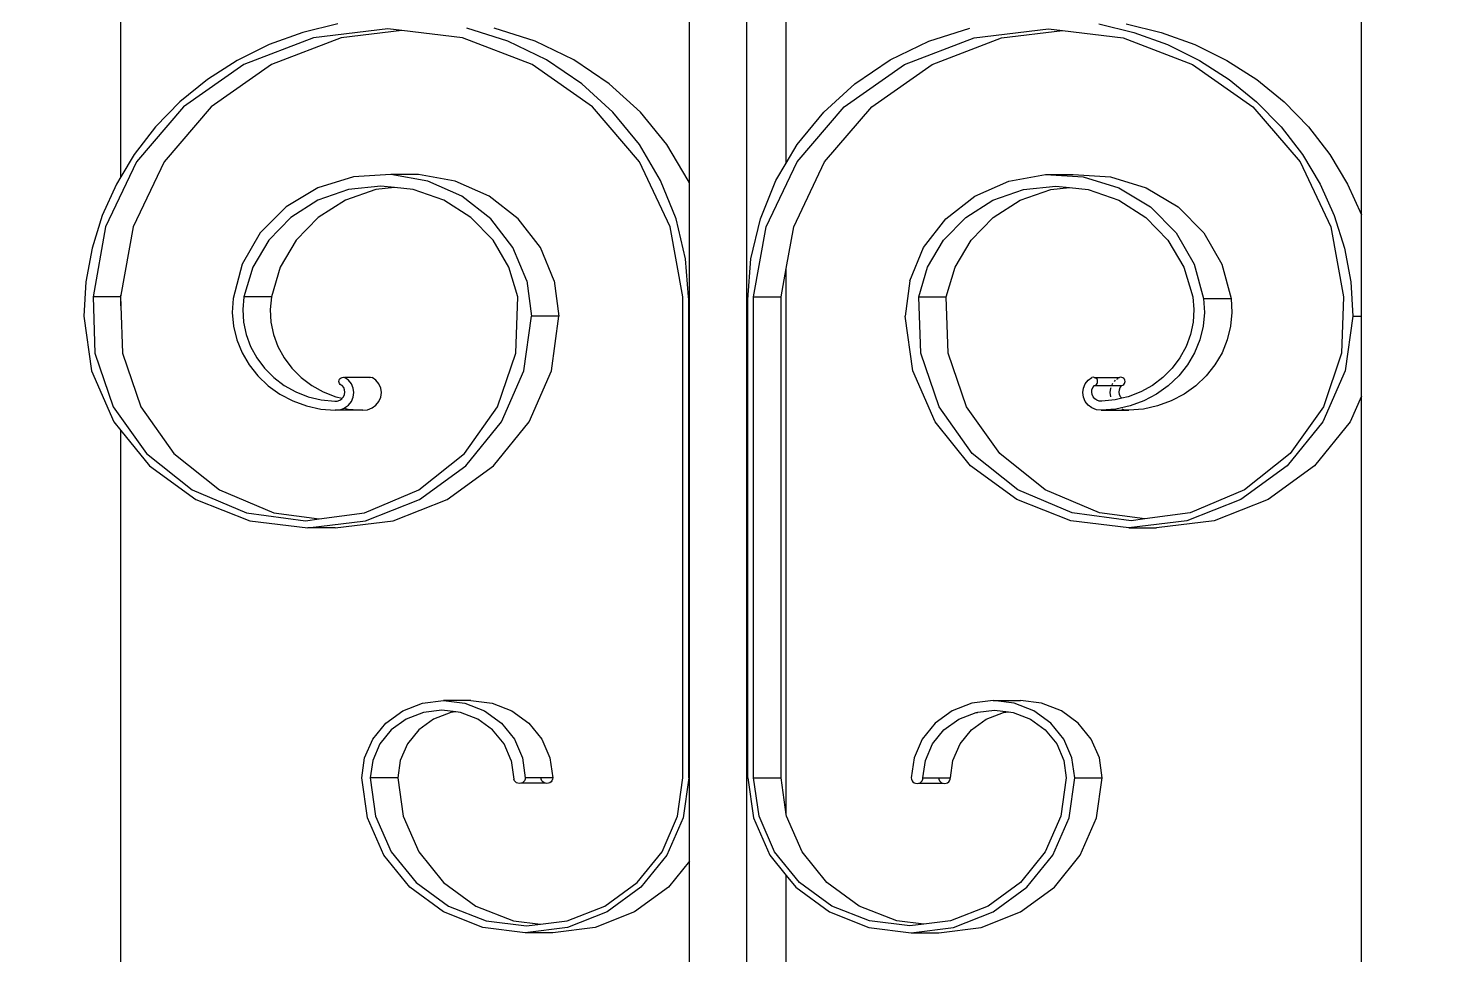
# Model space of a CAD drawing. Header units: millimetres. Extents: x 173236 to 801264, y -94969 to 615039.
# Drawn here: x 549455.5 to 549722.2, y -2551.3 to -2377.7 of the extents above; entities that cross this region are included whole.
import ezdxf

# ---------------------------------------------------------------- set-up
doc = ezdxf.new("R2010")
doc.units = ezdxf.units.MM
doc.header["$MEASUREMENT"] = 0
doc.header["$PDMODE"] = 2
for name, color, linetype in [('VOX-A-ANNO-DIMS', 160, 'Continuous'), ('VOX-A-STAIRS-STEPS', 140, 'Continuous'), ('VOX-A-WALL-PATT', 233, 'Continuous')]:
    doc.layers.add(name, color=color, linetype=linetype)
doc.styles.add('1.5 mm Rotis Annotative', font='', dxfattribs={"height": 1.5})
doc.styles.get('1.5 mm Rotis Annotative').set_extended_font_data('Rotis Sans Serif')
doc.dimstyles.new('1.5 mm Rotis Annotative', dxfattribs={"dimtxt": 1.5, "dimasz": 1, "dimexe": 1.5, "dimexo": 0, "dimgap": 1, "dimtad": 1, "dimdec": 0, "dimrnd": 5, "dimzin": 0, "dimdsep": 46, "dimtxsty": '1.5 mm Rotis Annotative', "dimblk": 'ARCHTICK', "dimcen": 0.09, "dimdle": 1, "dimadec": 0, "dimazin": 0, "dimtfac": 1, "dimtdec": 0, "dimtofl": 0, "dimtmove": 1, "dimatfit": 3, "dimfxl": 2, "dimfxlon": 1, "dimtolj": 1, "dimtzin": 0, "dimarcsym": 0})

# ---------------------------------------------------------------- blocks, each defined once
blk = doc.blocks.new('SS')
at = {"layer": 'VOX-A-WALL-PATT'}
for p, q in [((292884.96, -1604.9), (292884.96, -726.23)), ((292772.59, -1193.62), (292772.59, -1123.82)), ((292895.48, -1187.91), (292895.48, -1129.52)), ((292999.47, -1186.66), (292999.47, -1130.78)), ((292877.78, -1184.14), (292877.78, -1133.29)), ((292815.61, -1158.72), (292809.22, -1160.27)), ((292820.63, -1158.72), (292814.24, -1160.27)), ((292959.78, -1158.72), (292966.17, -1160.27)), ((292809.22, -1160.27), (292803.06, -1162.5)), ((292816.19, -1161.28), (292803.46, -1166.12)), ((292814.24, -1160.27), (292808.08, -1162.5)), ((292827.29, -1159.93), (292816.19, -1161.28)), ((292829.8, -1159.63), (292827.29, -1159.93)), ((292838.39, -1161.28), (292827.29, -1159.93)), ((292843.41, -1161.28), (292829.8, -1159.63)), ((292851.12, -1166.12), (292838.39, -1161.28)), ((292856.14, -1166.12), (292843.41, -1161.28)), ((292851.72, -1161.88), (292844.21, -1159.48)), ((292923.67, -1161.88), (292931.18, -1159.48)), ((292924.27, -1166.12), (292937, -1161.28)), ((292928.69, -1161.88), (292936.2, -1159.48)), ((292937, -1161.28), (292948.1, -1159.93)), ((292948.1, -1159.93), (292950.61, -1159.63)), ((292948.1, -1159.93), (292959.2, -1161.28)), ((292950.61, -1159.63), (292964.22, -1161.28)), ((292959.2, -1161.28), (292971.93, -1166.12)), ((292964.22, -1161.28), (292976.95, -1166.12)), ((292966.17, -1160.27), (292972.33, -1162.5)), ((292803.06, -1162.5), (292797.21, -1165.38)), ((292808.08, -1162.5), (292802.23, -1165.38)), ((292858.77, -1165.3), (292851.72, -1161.88)), ((292916.62, -1165.3), (292923.67, -1161.88)), ((292921.64, -1165.3), (292928.69, -1161.88)), ((292972.33, -1162.5), (292978.18, -1165.38)), ((292797.21, -1165.38), (292791.75, -1168.88)), ((292803.46, -1166.12), (292792.43, -1173.85)), ((292802.23, -1165.38), (292796.77, -1168.88)), ((292862.15, -1173.85), (292851.12, -1166.12)), ((292867.17, -1173.85), (292856.14, -1166.12)), ((292865.22, -1169.65), (292858.77, -1165.3)), ((292910.17, -1169.65), (292916.62, -1165.3)), ((292913.24, -1173.85), (292924.27, -1166.12)), ((292915.19, -1169.65), (292921.64, -1165.3)), ((292971.93, -1166.12), (292982.96, -1173.85)), ((292976.95, -1166.12), (292987.98, -1173.85)), ((292978.18, -1165.38), (292983.64, -1168.88)), ((292791.75, -1168.88), (292786.75, -1172.95)), ((292796.77, -1168.88), (292791.77, -1172.95)), ((292983.64, -1168.88), (292988.65, -1172.95)), ((292870.93, -1174.84), (292865.22, -1169.65)), ((292904.46, -1174.84), (292910.17, -1169.65)), ((292909.48, -1174.84), (292915.19, -1169.65)), ((292786.75, -1172.95), (292782.27, -1177.53)), ((292792.43, -1173.85), (292783.82, -1183.95)), ((292791.77, -1172.95), (292787.29, -1177.53)), ((292870.76, -1183.95), (292862.15, -1173.85)), ((292875.79, -1183.95), (292867.17, -1173.85)), ((292904.63, -1183.95), (292913.24, -1173.85)), ((292982.96, -1173.85), (292991.57, -1183.95)), ((292987.98, -1173.85), (292996.59, -1183.95)), ((292988.65, -1172.95), (292993.12, -1177.53)), ((292875.78, -1180.77), (292870.93, -1174.84)), ((292899.61, -1180.77), (292904.46, -1174.84)), ((292904.63, -1180.77), (292909.48, -1174.84)), ((292782.27, -1177.53), (292778.38, -1182.57)), ((292787.29, -1177.53), (292783.4, -1182.57)), ((292993.12, -1177.53), (292997.02, -1182.57)), ((292877.78, -1184.14), (292875.78, -1180.77)), ((292895.73, -1187.31), (292899.61, -1180.77)), ((292900.75, -1187.31), (292904.63, -1180.77)), ((292778.38, -1182.57), (292775.12, -1187.99)), ((292783.82, -1183.95), (292778.17, -1195.78)), ((292783.4, -1182.57), (292780.14, -1187.99)), ((292876.41, -1195.78), (292870.76, -1183.95)), ((292881.43, -1195.78), (292875.79, -1183.95)), ((292879.67, -1187.31), (292877.78, -1184.14)), ((292898.98, -1195.78), (292904.63, -1183.95)), ((292991.57, -1183.95), (292997.22, -1195.78)), ((292996.59, -1183.95), (293002.24, -1195.78)), ((292997.02, -1182.57), (292999.47, -1186.66)), ((292818.46, -1186.64), (292811.93, -1188.66)), ((292823.48, -1186.64), (292816.95, -1188.66)), ((292825.32, -1186.23), (292818.46, -1186.64)), ((292830.34, -1186.23), (292823.48, -1186.64)), ((292830.34, -1186.23), (292825.32, -1186.23)), ((292837.09, -1187.44), (292830.34, -1186.23)), ((292843.32, -1190.2), (292837.09, -1187.44)), ((292882.5, -1194.31), (292879.67, -1187.31)), ((292895.48, -1187.91), (292895.73, -1187.31)), ((292897.91, -1194.31), (292900.75, -1187.31)), ((292932.08, -1190.2), (292938.3, -1187.44)), ((292937.1, -1190.2), (292943.32, -1187.44)), ((292938.3, -1187.44), (292945.05, -1186.23)), ((292943.32, -1187.44), (292950.07, -1186.23)), ((292945.05, -1186.23), (292950.07, -1186.23)), ((292950.07, -1186.23), (292956.93, -1186.64)), ((292956.93, -1186.64), (292963.47, -1188.66)), ((292999.47, -1186.66), (293000.27, -1187.99)), ((292775.12, -1187.99), (292772.59, -1193.62)), ((292780.14, -1187.99), (292777.56, -1193.74)), ((292811.93, -1188.66), (292806.13, -1192.16)), ((292816.95, -1188.66), (292811.15, -1192.16)), ((292822.57, -1189), (292816.98, -1190.95)), ((292825.98, -1188.62), (292822.57, -1189)), ((292828.49, -1188.34), (292825.98, -1188.62)), ((292829.39, -1189), (292825.98, -1188.62)), ((292834.41, -1189), (292828.49, -1188.34)), ((292834.99, -1190.95), (292829.39, -1189)), ((292840.01, -1190.95), (292834.41, -1189)), ((292895.48, -1208.58), (292895.48, -1187.91)), ((292940.41, -1190.95), (292946, -1189)), ((292946, -1189), (292949.41, -1188.62)), ((292949.41, -1188.62), (292951.92, -1188.34)), ((292949.41, -1188.62), (292952.82, -1189)), ((292951.92, -1188.34), (292957.84, -1189)), ((292952.82, -1189), (292958.41, -1190.95)), ((292957.84, -1189), (292963.43, -1190.95)), ((292963.47, -1188.66), (292969.26, -1192.16)), ((293000.27, -1187.99), (293002.85, -1193.74)), ((292806.13, -1192.16), (292801.43, -1196.91)), ((292811.15, -1192.16), (292806.46, -1196.91)), ((292816.98, -1190.95), (292812.03, -1194.09)), ((292839.94, -1194.09), (292834.99, -1190.95)), ((292844.96, -1194.09), (292840.01, -1190.95)), ((292848.62, -1194.34), (292843.32, -1190.2)), ((292926.78, -1194.34), (292932.08, -1190.2)), ((292931.8, -1194.34), (292937.1, -1190.2)), ((292935.45, -1194.09), (292940.41, -1190.95)), ((292958.41, -1190.95), (292963.37, -1194.09)), ((292963.43, -1190.95), (292968.39, -1194.09)), ((292969.26, -1192.16), (292973.96, -1196.91)), ((292772.59, -1212.1), (292772.59, -1193.62)), ((292777.56, -1193.74), (292775.69, -1199.72)), ((292812.03, -1194.09), (292807.98, -1198.23)), ((292843.99, -1198.23), (292839.94, -1194.09)), ((292849.01, -1198.23), (292844.96, -1194.09)), ((292852.66, -1199.6), (292848.62, -1194.34)), ((292884.23, -1201.62), (292882.5, -1194.31)), ((292896.19, -1201.62), (292897.91, -1194.31)), ((292922.73, -1199.6), (292926.78, -1194.34)), ((292927.75, -1199.6), (292931.8, -1194.34)), ((292931.4, -1198.23), (292935.45, -1194.09)), ((292963.37, -1194.09), (292967.41, -1198.23)), ((292968.39, -1194.09), (292972.43, -1198.23)), ((293002.85, -1193.74), (293004.72, -1199.72)), ((292778.17, -1195.78), (292775.86, -1208.58)), ((292801.43, -1196.91), (292798.14, -1202.61)), ((292806.46, -1196.91), (292803.16, -1202.61)), ((292877.78, -1203.4), (292876.41, -1195.78)), ((292883.74, -1208.58), (292881.43, -1195.78)), ((292896.67, -1208.58), (292898.98, -1195.78)), ((292973.96, -1196.91), (292977.26, -1202.61)), ((292997.22, -1195.78), (292999.47, -1208.27)), ((293002.24, -1195.78), (293004.55, -1208.58)), ((292775.69, -1199.72), (292774.56, -1205.87)), ((292807.98, -1198.23), (292805.07, -1203.15)), ((292846.9, -1203.15), (292843.99, -1198.23)), ((292851.92, -1203.15), (292849.01, -1198.23)), ((292855.19, -1205.65), (292852.66, -1199.6)), ((292920.2, -1205.65), (292922.73, -1199.6)), ((292925.22, -1205.65), (292927.75, -1199.6)), ((292928.49, -1203.15), (292931.4, -1198.23)), ((292967.41, -1198.23), (292970.32, -1203.15)), ((292972.43, -1198.23), (292975.34, -1203.15)), ((293004.72, -1199.72), (293005.85, -1205.87)), ((292798.14, -1202.61), (292796.44, -1208.92)), ((292803.16, -1202.61), (292801.46, -1208.92)), ((292884.8, -1209.1), (292884.23, -1201.62)), ((292895.65, -1208.58), (292896.19, -1201.62)), ((292977.26, -1202.61), (292978.95, -1208.92)), ((292805.07, -1203.15), (292803.45, -1208.58)), ((292848.52, -1208.58), (292846.9, -1203.15)), ((292853.54, -1208.58), (292851.92, -1203.15)), ((292855.19, -1205.65), (292856.05, -1212.1)), ((292877.78, -1303.24), (292877.78, -1203.4)), ((292878.72, -1208.58), (292877.78, -1203.4)), ((292920.2, -1205.65), (292919.34, -1212.1)), ((292925.22, -1205.65), (292924.36, -1212.1)), ((292926.88, -1208.58), (292928.49, -1203.15)), ((292970.32, -1203.15), (292971.94, -1208.58)), ((292975.34, -1203.15), (292976.96, -1208.58)), ((292774.56, -1205.87), (292774.19, -1212.1)), ((292999.47, -1210.23), (292999.47, -1208.27)), ((292999.47, -1208.27), (292999.53, -1208.58)), ((293005.85, -1205.87), (293006.23, -1212.1)), ((292775.86, -1208.58), (292776.22, -1218.88)), ((292796.44, -1208.92), (292796.3, -1211.45)), ((292801.46, -1208.92), (292796.44, -1208.92)), ((292801.46, -1208.92), (292801.32, -1211.45)), ((292803.45, -1208.58), (292803.24, -1210.9)), ((292803.24, -1210.9), (292803.37, -1213.22)), ((292848.17, -1218.88), (292848.52, -1208.58)), ((292853.54, -1208.58), (292848.52, -1208.58)), ((292853.19, -1218.88), (292853.54, -1208.58)), ((292883.74, -1208.58), (292878.72, -1208.58)), ((292878.72, -1296.52), (292878.72, -1208.58)), ((292883.74, -1296.52), (292883.74, -1208.58)), ((292884.8, -1296.52), (292884.8, -1209.1)), ((292895.48, -1208.58), (292895.65, -1208.58)), ((292895.48, -1209.1), (292895.48, -1208.58)), ((292895.48, -1209.1), (292895.61, -1209.1)), ((292895.48, -1296.52), (292895.48, -1209.1)), ((292895.61, -1209.1), (292895.65, -1208.58)), ((292895.61, -1296.52), (292895.61, -1209.1)), ((292896.67, -1296.52), (292896.67, -1208.58)), ((292927.23, -1218.88), (292926.88, -1208.58)), ((292971.94, -1208.58), (292976.96, -1208.58)), ((292971.94, -1208.58), (292972.15, -1210.9)), ((292972.15, -1210.9), (292972.02, -1213.22)), ((292976.96, -1208.58), (292977.17, -1210.9)), ((292977.17, -1210.9), (292977.04, -1213.22)), ((292978.95, -1208.92), (292979.09, -1211.45)), ((292999.47, -1210.23), (292999.18, -1218.88)), ((292999.53, -1208.58), (292999.47, -1210.23)), ((292999.53, -1208.58), (293004.55, -1208.58)), ((293004.55, -1208.58), (293004.2, -1218.88)), ((292774.19, -1212.1), (292772.59, -1212.1)), ((292772.59, -1226.77), (292772.59, -1212.1)), ((292774.19, -1212.1), (292775.58, -1222.13)), ((292796.3, -1211.45), (292796.53, -1213.98)), ((292801.32, -1211.45), (292801.55, -1213.98)), ((292803.37, -1213.22), (292803.85, -1215.5)), ((292854.66, -1222.13), (292856.05, -1212.1)), ((292920.73, -1222.13), (292919.34, -1212.1)), ((292919.34, -1212.1), (292924.36, -1212.1)), ((292925.75, -1222.13), (292924.36, -1212.1)), ((292972.02, -1213.22), (292971.54, -1215.5)), ((292977.04, -1213.22), (292976.56, -1215.5)), ((292979.09, -1211.45), (292978.86, -1213.98)), ((293006.23, -1212.1), (293004.83, -1222.13)), ((292796.53, -1213.98), (292797.13, -1216.45)), ((292801.55, -1213.98), (292802.15, -1216.45)), ((292803.85, -1215.5), (292804.66, -1217.7)), ((292971.54, -1215.5), (292970.73, -1217.7)), ((292976.56, -1215.5), (292975.75, -1217.7)), ((292978.86, -1213.98), (292978.26, -1216.45)), ((292797.13, -1216.45), (292798.09, -1218.81)), ((292802.15, -1216.45), (292803.11, -1218.81)), ((292804.66, -1217.7), (292805.79, -1219.77)), ((292970.73, -1217.7), (292969.6, -1219.77)), ((292975.75, -1217.7), (292974.62, -1219.77)), ((292978.26, -1216.45), (292977.3, -1218.81)), ((292776.22, -1218.88), (292779.56, -1228.69)), ((292798.09, -1218.81), (292799.38, -1221.03)), ((292799.38, -1221.03), (292800.99, -1223.06)), ((292803.11, -1218.81), (292804.4, -1221.03)), ((292804.4, -1221.03), (292806.01, -1223.06)), ((292805.79, -1219.77), (292807.21, -1221.66)), ((292844.82, -1228.69), (292848.17, -1218.88)), ((292849.84, -1228.69), (292853.19, -1218.88)), ((292930.57, -1228.69), (292927.23, -1218.88)), ((292969.6, -1219.77), (292968.18, -1221.66)), ((292974.62, -1219.77), (292973.2, -1221.66)), ((292976.01, -1221.03), (292974.4, -1223.06)), ((292977.3, -1218.81), (292976.01, -1221.03)), ((292999.18, -1218.88), (292995.83, -1228.69)), ((293004.2, -1218.88), (293000.85, -1228.69)), ((292775.58, -1222.13), (292779.67, -1231.47)), ((292800.99, -1223.06), (292802.89, -1224.86)), ((292806.01, -1223.06), (292807.91, -1224.86)), ((292807.21, -1221.66), (292808.91, -1223.35)), ((292808.91, -1223.35), (292810.83, -1224.8)), ((292815.82, -1224.05), (292815.85, -1223.85)), ((292815.85, -1223.85), (292815.93, -1223.67)), ((292815.93, -1223.67), (292816.06, -1223.51)), ((292816.06, -1223.51), (292816.23, -1223.39)), ((292816.23, -1223.39), (292816.43, -1223.31)), ((292816.43, -1223.31), (292816.64, -1223.29)), ((292816.64, -1223.29), (292816.85, -1223.32)), ((292821.44, -1223.32), (292816.85, -1223.32)), ((292816.94, -1223.39), (292816.85, -1223.32)), ((292817.32, -1223.67), (292817.11, -1223.51)), ((292817.73, -1224.05), (292817.57, -1223.85)), ((292820.84, -1224.05), (292820.87, -1223.85)), ((292820.87, -1223.85), (292820.95, -1223.67)), ((292820.95, -1223.67), (292821.08, -1223.51)), ((292821.08, -1223.51), (292821.25, -1223.39)), ((292821.25, -1223.39), (292821.44, -1223.32)), ((292821.44, -1223.32), (292821.66, -1223.29)), ((292821.66, -1223.29), (292821.87, -1223.32)), ((292822.57, -1223.83), (292821.87, -1223.32)), ((292823.11, -1224.5), (292822.57, -1223.83)), ((292850.57, -1231.47), (292854.66, -1222.13)), ((292924.82, -1231.47), (292920.73, -1222.13)), ((292929.84, -1231.47), (292925.75, -1222.13)), ((292952.28, -1224.5), (292952.82, -1223.83)), ((292952.82, -1223.83), (292953.53, -1223.32)), ((292953.73, -1223.29), (292953.53, -1223.32)), ((292953.94, -1223.31), (292953.73, -1223.29)), ((292953.94, -1223.31), (292958.55, -1223.32)), ((292957.3, -1224.5), (292957.84, -1223.83)), ((292957.84, -1223.83), (292958.55, -1223.32)), ((292958.75, -1223.29), (292958.55, -1223.32)), ((292958.96, -1223.31), (292958.75, -1223.29)), ((292959.16, -1223.39), (292958.96, -1223.31)), ((292959.33, -1223.51), (292959.16, -1223.39)), ((292959.46, -1223.67), (292959.33, -1223.51)), ((292959.54, -1223.85), (292959.46, -1223.67)), ((292959.57, -1224.05), (292959.54, -1223.85)), ((292966.49, -1223.35), (292964.56, -1224.8)), ((292968.18, -1221.66), (292966.49, -1223.35)), ((292971.51, -1223.35), (292969.58, -1224.8)), ((292973.2, -1221.66), (292971.51, -1223.35)), ((292974.4, -1223.06), (292972.51, -1224.86)), ((293004.83, -1222.13), (293000.74, -1231.47)), ((292802.89, -1224.86), (292805.02, -1226.39)), ((292805.02, -1226.39), (292807.36, -1227.62)), ((292807.91, -1224.86), (292810.04, -1226.39)), ((292810.04, -1226.39), (292812.39, -1227.62)), ((292810.83, -1224.8), (292812.95, -1225.98)), ((292812.95, -1225.98), (292815.23, -1226.86)), ((292815.84, -1224.25), (292815.82, -1224.05)), ((292815.92, -1224.43), (292815.84, -1224.25)), ((292816.05, -1224.59), (292815.92, -1224.43)), ((292816.22, -1224.72), (292816.05, -1224.59)), ((292816.41, -1224.79), (292816.22, -1224.72)), ((292821.43, -1224.79), (292816.41, -1224.79)), ((292816.69, -1225.16), (292816.41, -1224.79)), ((292816.63, -1226.87), (292816.83, -1226.47)), ((292816.86, -1225.58), (292816.69, -1225.16)), ((292816.83, -1226.47), (292816.9, -1226.02)), ((292816.9, -1226.02), (292816.86, -1225.58)), ((292818.09, -1224.5), (292818.04, -1224.43)), ((292818.19, -1224.72), (292818.09, -1224.5)), ((292818.43, -1225.28), (292818.38, -1225.16)), ((292818.55, -1226.11), (292818.43, -1225.28)), ((292818.44, -1226.87), (292818.55, -1226.11)), ((292820.86, -1224.25), (292820.84, -1224.05)), ((292820.94, -1224.43), (292820.86, -1224.25)), ((292821.07, -1224.59), (292820.94, -1224.43)), ((292821.24, -1224.72), (292821.07, -1224.59)), ((292821.43, -1224.79), (292821.24, -1224.72)), ((292821.71, -1225.16), (292821.43, -1224.79)), ((292821.65, -1226.87), (292821.85, -1226.47)), ((292821.88, -1225.58), (292821.71, -1225.16)), ((292821.85, -1226.47), (292821.92, -1226.02)), ((292821.92, -1226.02), (292821.88, -1225.58)), ((292823.45, -1225.28), (292823.11, -1224.5)), ((292823.57, -1226.11), (292823.45, -1225.28)), ((292823.45, -1226.94), (292823.57, -1226.11)), ((292951.82, -1226.11), (292951.94, -1225.28)), ((292951.94, -1226.94), (292951.82, -1226.11)), ((292951.94, -1225.28), (292952.28, -1224.5)), ((292956.84, -1226.11), (292956.96, -1225.28)), ((292956.96, -1226.94), (292956.84, -1226.11)), ((292956.96, -1225.28), (292957.3, -1224.5)), ((292958.49, -1226.02), (292958.54, -1225.58)), ((292958.57, -1226.47), (292958.49, -1226.02)), ((292958.54, -1225.58), (292958.7, -1225.16)), ((292958.76, -1226.87), (292958.57, -1226.47)), ((292958.7, -1225.16), (292958.98, -1224.79)), ((292958.98, -1224.79), (292959.18, -1224.72)), ((292959.18, -1224.72), (292959.34, -1224.59)), ((292959.34, -1224.59), (292959.47, -1224.43)), ((292959.47, -1224.43), (292959.55, -1224.25)), ((292959.55, -1224.25), (292959.57, -1224.05)), ((292962.44, -1225.98), (292960.17, -1226.86)), ((292964.56, -1224.8), (292962.44, -1225.98)), ((292967.46, -1225.98), (292965.19, -1226.86)), ((292969.58, -1224.8), (292967.46, -1225.98)), ((292970.37, -1226.39), (292968.03, -1227.62)), ((292972.51, -1224.86), (292970.37, -1226.39)), ((292772.59, -1226.77), (292774.65, -1231.47)), ((292772.59, -1480.91), (292772.59, -1226.77)), ((292779.56, -1228.69), (292785.63, -1237.24)), ((292807.36, -1227.62), (292809.86, -1228.53)), ((292809.86, -1228.53), (292812.47, -1229.11)), ((292812.39, -1227.62), (292814.89, -1228.53)), ((292812.47, -1229.11), (292815.14, -1229.33)), ((292814.89, -1228.53), (292817.5, -1229.11)), ((292815.23, -1226.86), (292816.4, -1227.14)), ((292816.02, -1229.22), (292816.32, -1229.11)), ((292816.4, -1227.14), (292816.63, -1226.87)), ((292816.4, -1227.14), (292817.61, -1227.44)), ((292817.5, -1229.11), (292820.16, -1229.33)), ((292817.61, -1227.44), (292820.05, -1227.69)), ((292820.05, -1227.69), (292820.53, -1227.64)), ((292820.53, -1227.64), (292820.97, -1227.48)), ((292820.97, -1227.48), (292821.35, -1227.22)), ((292821.05, -1229.22), (292821.87, -1228.9)), ((292821.35, -1227.22), (292821.65, -1226.87)), ((292821.87, -1228.9), (292822.57, -1228.39)), ((292822.57, -1228.39), (292823.11, -1227.72)), ((292823.11, -1227.72), (292823.45, -1226.94)), ((292838.75, -1237.24), (292844.82, -1228.69)), ((292843.77, -1237.24), (292849.84, -1228.69)), ((292936.64, -1237.24), (292930.57, -1228.69)), ((292952.28, -1227.72), (292951.94, -1226.94)), ((292952.82, -1228.39), (292952.28, -1227.72)), ((292953.53, -1228.9), (292952.82, -1228.39)), ((292954.35, -1229.22), (292953.53, -1228.9)), ((292957.9, -1229.11), (292955.23, -1229.33)), ((292957.3, -1227.72), (292956.96, -1226.94)), ((292957.84, -1228.39), (292957.3, -1227.72)), ((292958.55, -1228.9), (292957.84, -1228.39)), ((292958.65, -1228.94), (292957.9, -1229.11)), ((292958.65, -1228.94), (292958.55, -1228.9)), ((292959.37, -1229.22), (292958.65, -1228.94)), ((292958.99, -1227.14), (292958.76, -1226.87)), ((292960.17, -1226.86), (292958.99, -1227.14)), ((292959.06, -1227.22), (292958.99, -1227.14)), ((292959.44, -1227.48), (292959.06, -1227.22)), ((292959.89, -1227.64), (292959.44, -1227.48)), ((292960.36, -1227.69), (292959.89, -1227.64)), ((292962.92, -1229.11), (292960.25, -1229.33)), ((292962.8, -1227.44), (292960.36, -1227.69)), ((292965.19, -1226.86), (292962.8, -1227.44)), ((292965.53, -1228.53), (292962.92, -1229.11)), ((292968.03, -1227.62), (292965.53, -1228.53)), ((292995.83, -1228.69), (292989.76, -1237.24)), ((293000.85, -1228.69), (292994.78, -1237.24)), ((292774.65, -1231.47), (292781.15, -1239.49)), ((292779.67, -1231.47), (292786.18, -1239.49)), ((292815.14, -1229.33), (292816.02, -1229.22)), ((292820.16, -1229.33), (292815.14, -1229.33)), ((292820.16, -1229.33), (292821.05, -1229.22)), ((292844.06, -1239.49), (292850.57, -1231.47)), ((292931.33, -1239.49), (292924.82, -1231.47)), ((292936.35, -1239.49), (292929.84, -1231.47)), ((292955.23, -1229.33), (292954.35, -1229.22)), ((292955.23, -1229.33), (292960.25, -1229.33)), ((292960.25, -1229.33), (292959.37, -1229.22)), ((293000.74, -1231.47), (292999.47, -1233.03)), ((292999.47, -1233.03), (292994.24, -1239.49)), ((292999.47, -1480.97), (292999.47, -1233.03)), ((292781.15, -1239.49), (292789.63, -1245.64)), ((292785.63, -1237.24), (292793.97, -1243.88)), ((292786.18, -1239.49), (292794.65, -1245.64)), ((292830.41, -1243.88), (292838.75, -1237.24)), ((292835.43, -1243.88), (292843.77, -1237.24)), ((292835.59, -1245.64), (292844.06, -1239.49)), ((292939.8, -1245.64), (292931.33, -1239.49)), ((292944.83, -1245.64), (292936.35, -1239.49)), ((292944.98, -1243.88), (292936.64, -1237.24)), ((292989.76, -1237.24), (292981.42, -1243.88)), ((292994.24, -1239.49), (292985.76, -1245.64)), ((292994.78, -1237.24), (292986.44, -1243.88)), ((292793.97, -1243.88), (292803.92, -1248.08)), ((292820.47, -1248.08), (292830.41, -1243.88)), ((292825.49, -1248.08), (292835.43, -1243.88)), ((292954.93, -1248.08), (292944.98, -1243.88)), ((292981.42, -1243.88), (292971.48, -1248.08)), ((292986.44, -1243.88), (292976.5, -1248.08)), ((292789.63, -1245.64), (292799.5, -1249.51)), ((292794.65, -1245.64), (292804.53, -1249.51)), ((292825.71, -1249.51), (292835.59, -1245.64)), ((292949.68, -1249.51), (292939.8, -1245.64)), ((292954.7, -1249.51), (292944.83, -1245.64)), ((292985.76, -1245.64), (292975.89, -1249.51)), ((292799.5, -1249.51), (292810.1, -1250.83)), ((292803.92, -1248.08), (292812.19, -1249.18)), ((292804.53, -1249.51), (292815.12, -1250.83)), ((292812.19, -1249.18), (292820.47, -1248.08)), ((292812.19, -1249.18), (292814.7, -1249.51)), ((292814.7, -1249.51), (292825.49, -1248.08)), ((292815.12, -1250.83), (292825.71, -1249.51)), ((292960.27, -1250.83), (292949.68, -1249.51)), ((292965.29, -1250.83), (292954.7, -1249.51)), ((292963.2, -1249.18), (292954.93, -1248.08)), ((292971.48, -1248.08), (292963.2, -1249.18)), ((292965.71, -1249.51), (292963.2, -1249.18)), ((292975.89, -1249.51), (292965.29, -1250.83)), ((292976.5, -1248.08), (292965.71, -1249.51)), ((292815.12, -1250.83), (292810.1, -1250.83)), ((292960.27, -1250.83), (292965.29, -1250.83)), ((292827.47, -1284.27), (292831.08, -1282.86)), ((292831.08, -1282.86), (292834.95, -1282.38)), ((292832.49, -1284.27), (292836.1, -1282.86)), ((292839.97, -1282.38), (292834.95, -1282.38)), ((292836.1, -1282.86), (292839.97, -1282.38)), ((292839.97, -1282.38), (292843.83, -1282.86)), ((292843.83, -1282.86), (292847.44, -1284.27)), ((292931.56, -1282.86), (292927.95, -1284.27)), ((292935.43, -1282.38), (292931.56, -1282.86)), ((292936.58, -1282.86), (292932.97, -1284.27)), ((292935.43, -1282.38), (292940.45, -1282.38)), ((292940.45, -1282.38), (292936.58, -1282.86)), ((292944.31, -1282.86), (292940.45, -1282.38)), ((292947.92, -1284.27), (292944.31, -1282.86)), ((292824.38, -1286.52), (292827.47, -1284.27)), ((292829.4, -1286.52), (292832.49, -1284.27)), ((292833.12, -1285.78), (292830.41, -1287.75)), ((292836.28, -1284.54), (292833.12, -1285.78)), ((292837.16, -1284.43), (292836.28, -1284.54)), ((292839.67, -1284.12), (292837.16, -1284.43)), ((292838.05, -1284.54), (292837.16, -1284.43)), ((292841.21, -1285.78), (292838.05, -1284.54)), ((292842.73, -1284.5), (292839.67, -1284.12)), ((292843.92, -1287.75), (292841.21, -1285.78)), ((292842.73, -1284.5), (292842.79, -1284.54)), ((292843.07, -1284.54), (292842.79, -1284.54)), ((292846.23, -1285.78), (292843.07, -1284.54)), ((292848.94, -1287.75), (292846.23, -1285.78)), ((292847.44, -1284.27), (292850.53, -1286.52)), ((292927.95, -1284.27), (292924.86, -1286.52)), ((292932.97, -1284.27), (292929.88, -1286.52)), ((292931.47, -1287.75), (292934.19, -1285.78)), ((292934.19, -1285.78), (292937.35, -1284.54)), ((292937.35, -1284.54), (292938.23, -1284.43)), ((292938.23, -1284.43), (292940.74, -1284.12)), ((292938.23, -1284.43), (292939.11, -1284.54)), ((292939.11, -1284.54), (292942.27, -1285.78)), ((292940.74, -1284.12), (292944.13, -1284.54)), ((292942.27, -1285.78), (292944.98, -1287.75)), ((292944.13, -1284.54), (292947.29, -1285.78)), ((292947.29, -1285.78), (292950.01, -1287.75)), ((292951.01, -1286.52), (292947.92, -1284.27)), ((292822, -1289.45), (292824.38, -1286.52)), ((292827.02, -1289.45), (292829.4, -1286.52)), ((292830.41, -1287.75), (292828.32, -1290.32)), ((292846, -1290.32), (292843.92, -1287.75)), ((292851.02, -1290.32), (292848.94, -1287.75)), ((292850.53, -1286.52), (292852.91, -1289.45)), ((292924.86, -1286.52), (292922.48, -1289.45)), ((292929.88, -1286.52), (292927.5, -1289.45)), ((292929.39, -1290.32), (292931.47, -1287.75)), ((292944.98, -1287.75), (292947.07, -1290.32)), ((292950.01, -1287.75), (292952.09, -1290.32)), ((292953.39, -1289.45), (292951.01, -1286.52)), ((292820.51, -1292.86), (292822, -1289.45)), ((292825.53, -1292.86), (292827.02, -1289.45)), ((292828.32, -1290.32), (292827.01, -1293.31)), ((292847.31, -1293.31), (292846, -1290.32)), ((292852.33, -1293.31), (292851.02, -1290.32)), ((292852.91, -1289.45), (292854.4, -1292.86)), ((292922.48, -1289.45), (292920.99, -1292.86)), ((292927.5, -1289.45), (292926.01, -1292.86)), ((292928.08, -1293.31), (292929.39, -1290.32)), ((292947.07, -1290.32), (292948.38, -1293.31)), ((292952.09, -1290.32), (292953.4, -1293.31)), ((292954.88, -1292.86), (292953.39, -1289.45)), ((292820, -1296.52), (292820.51, -1292.86)), ((292825.02, -1296.52), (292825.53, -1292.86)), ((292827.01, -1293.31), (292826.57, -1296.52)), ((292847.76, -1296.52), (292847.31, -1293.31)), ((292852.78, -1296.52), (292852.33, -1293.31)), ((292854.4, -1292.86), (292854.91, -1296.52)), ((292920.99, -1292.86), (292920.48, -1296.52)), ((292926.01, -1292.86), (292925.5, -1296.52)), ((292928.08, -1293.31), (292927.6, -1296.78)), ((292948.38, -1293.31), (292948.82, -1296.52)), ((292953.4, -1293.31), (292953.84, -1296.52)), ((292955.39, -1296.52), (292954.88, -1292.86)), ((292825.02, -1296.52), (292820, -1296.52)), ((292821.02, -1303.84), (292820, -1296.52)), ((292826.04, -1303.84), (292825.02, -1296.52)), ((292826.57, -1296.52), (292827.54, -1303.52)), ((292847.8, -1296.78), (292847.76, -1296.52)), ((292849.89, -1296.52), (292847.76, -1296.52)), ((292847.9, -1297.03), (292847.8, -1296.78)), ((292849.86, -1296.78), (292849.75, -1297.03)), ((292849.89, -1296.52), (292849.86, -1296.78)), ((292852.78, -1296.52), (292849.89, -1296.52)), ((292852.82, -1296.78), (292852.78, -1296.52)), ((292852.92, -1297.03), (292852.82, -1296.78)), ((292854.88, -1296.78), (292854.77, -1297.03)), ((292854.91, -1296.52), (292854.88, -1296.78)), ((292877.78, -1303.24), (292878.72, -1296.52)), ((292883.74, -1296.52), (292878.72, -1296.52)), ((292882.76, -1303.52), (292883.74, -1296.52)), ((292884.8, -1296.52), (292883.79, -1303.84)), ((292895.48, -1296.52), (292895.61, -1296.52)), ((292895.48, -1311.76), (292895.48, -1296.52)), ((292895.61, -1296.52), (292896.63, -1303.84)), ((292897.65, -1303.52), (292896.67, -1296.52)), ((292920.48, -1296.52), (292920.52, -1296.78)), ((292920.48, -1296.52), (292922.61, -1296.52)), ((292920.52, -1296.78), (292920.62, -1297.03)), ((292922.47, -1297.03), (292922.58, -1296.78)), ((292922.58, -1296.78), (292922.61, -1296.52)), ((292922.61, -1296.52), (292925.5, -1296.52)), ((292925.5, -1296.52), (292925.54, -1296.78)), ((292925.54, -1296.78), (292925.64, -1297.03)), ((292927.49, -1297.03), (292927.6, -1296.78)), ((292948.82, -1296.52), (292947.85, -1303.52)), ((292948.82, -1296.52), (292953.84, -1296.52)), ((292953.84, -1296.52), (292952.87, -1303.52)), ((292954.37, -1303.84), (292955.39, -1296.52)), ((292848.07, -1297.24), (292847.9, -1297.03)), ((292848.29, -1297.4), (292848.07, -1297.24)), ((292848.55, -1297.5), (292848.29, -1297.4)), ((292848.83, -1297.53), (292848.55, -1297.5)), ((292849.1, -1297.5), (292848.83, -1297.53)), ((292853.57, -1297.5), (292849.1, -1297.5)), ((292849.58, -1297.24), (292849.36, -1297.4)), ((292849.75, -1297.03), (292849.58, -1297.24)), ((292853.09, -1297.24), (292852.92, -1297.03)), ((292853.31, -1297.4), (292853.09, -1297.24)), ((292853.57, -1297.5), (292853.31, -1297.4)), ((292853.85, -1297.53), (292853.57, -1297.5)), ((292854.12, -1297.5), (292853.85, -1297.53)), ((292854.38, -1297.4), (292854.12, -1297.5)), ((292854.6, -1297.24), (292854.38, -1297.4)), ((292854.77, -1297.03), (292854.6, -1297.24)), ((292920.62, -1297.03), (292920.79, -1297.24)), ((292920.79, -1297.24), (292921.01, -1297.4)), ((292921.01, -1297.4), (292921.27, -1297.5)), ((292921.27, -1297.5), (292921.55, -1297.53)), ((292921.55, -1297.53), (292921.82, -1297.5)), ((292921.82, -1297.5), (292926.29, -1297.5)), ((292922.08, -1297.4), (292922.3, -1297.24)), ((292922.3, -1297.24), (292922.47, -1297.03)), ((292925.64, -1297.03), (292925.81, -1297.24)), ((292925.81, -1297.24), (292926.03, -1297.4)), ((292926.03, -1297.4), (292926.29, -1297.5)), ((292926.29, -1297.5), (292926.57, -1297.53)), ((292926.57, -1297.53), (292926.84, -1297.5)), ((292926.84, -1297.5), (292927.1, -1297.4)), ((292927.1, -1297.4), (292927.32, -1297.24)), ((292927.32, -1297.24), (292927.49, -1297.03)), ((292824, -1310.66), (292821.02, -1303.84)), ((292829.03, -1310.66), (292826.04, -1303.84)), ((292827.54, -1303.52), (292830.4, -1310.05)), ((292874.89, -1310.05), (292877.74, -1303.52)), ((292877.74, -1303.52), (292877.78, -1303.24)), ((292879.91, -1310.05), (292882.76, -1303.52)), ((292883.79, -1303.84), (292880.8, -1310.66)), ((292896.63, -1303.84), (292899.61, -1310.66)), ((292900.5, -1310.05), (292897.65, -1303.52)), ((292947.85, -1303.52), (292944.99, -1310.05)), ((292952.87, -1303.52), (292950.01, -1310.05)), ((292951.39, -1310.66), (292954.37, -1303.84)), ((292828.75, -1316.52), (292824, -1310.66)), ((292833.78, -1316.52), (292829.03, -1310.66)), ((292830.4, -1310.05), (292834.94, -1315.65)), ((292870.35, -1315.65), (292874.89, -1310.05)), ((292875.37, -1315.65), (292879.91, -1310.05)), ((292880.8, -1310.66), (292877.78, -1314.38)), ((292895.48, -1311.76), (292899.34, -1316.52)), ((292895.48, -1569.04), (292895.48, -1311.76)), ((292899.61, -1310.66), (292904.36, -1316.52)), ((292905.05, -1315.65), (292900.5, -1310.05)), ((292944.99, -1310.05), (292940.45, -1315.65)), ((292950.01, -1310.05), (292945.47, -1315.65)), ((292946.64, -1316.52), (292951.39, -1310.66)), ((292877.78, -1314.38), (292876.05, -1316.52)), ((292877.78, -1570.57), (292877.78, -1314.38)), ((292834.95, -1321.02), (292828.75, -1316.52)), ((292839.97, -1321.02), (292833.78, -1316.52)), ((292834.94, -1315.65), (292840.86, -1319.94)), ((292864.43, -1319.94), (292870.35, -1315.65)), ((292869.45, -1319.94), (292875.37, -1315.65)), ((292876.05, -1316.52), (292869.86, -1321.02)), ((292899.34, -1316.52), (292905.53, -1321.02)), ((292904.36, -1316.52), (292910.55, -1321.02)), ((292910.97, -1319.94), (292905.05, -1315.65)), ((292940.45, -1315.65), (292934.53, -1319.94)), ((292945.47, -1315.65), (292939.55, -1319.94)), ((292940.45, -1321.02), (292946.64, -1316.52)), ((292840.86, -1319.94), (292847.76, -1322.65)), ((292857.53, -1322.65), (292864.43, -1319.94)), ((292862.55, -1322.65), (292869.45, -1319.94)), ((292917.86, -1322.65), (292910.97, -1319.94)), ((292934.53, -1319.94), (292927.64, -1322.65)), ((292939.55, -1319.94), (292932.66, -1322.65)), ((292842.16, -1323.84), (292834.95, -1321.02)), ((292847.18, -1323.84), (292839.97, -1321.02)), ((292847.76, -1322.65), (292852.64, -1323.26)), ((292852.64, -1323.26), (292857.53, -1322.65)), ((292855.15, -1323.57), (292862.55, -1322.65)), ((292869.86, -1321.02), (292862.65, -1323.84)), ((292905.53, -1321.02), (292912.74, -1323.84)), ((292910.55, -1321.02), (292917.76, -1323.84)), ((292922.75, -1323.26), (292917.86, -1322.65)), ((292927.64, -1322.65), (292922.75, -1323.26)), ((292932.66, -1322.65), (292925.26, -1323.57)), ((292933.24, -1323.84), (292940.45, -1321.02)), ((292849.89, -1324.81), (292842.16, -1323.84)), ((292854.91, -1324.81), (292847.18, -1323.84)), ((292854.91, -1324.81), (292849.89, -1324.81)), ((292852.64, -1323.26), (292855.15, -1323.57)), ((292862.65, -1323.84), (292854.91, -1324.81)), ((292912.74, -1323.84), (292920.48, -1324.81)), ((292917.76, -1323.84), (292925.5, -1324.81)), ((292920.48, -1324.81), (292925.5, -1324.81)), ((292925.26, -1323.57), (292922.75, -1323.26)), ((292925.5, -1324.81), (292933.24, -1323.84))]:
    blk.add_line(p, q, dxfattribs=at)
blk = doc.blocks.new('_ArchTick')
at = {"color": 0, "linetype": 'ByBlock', "const_width": 0.15}
blk.add_lwpolyline([(-0.5, -0.5), (0.5, 0.5)], dxfattribs=at)
blk = doc.blocks.new('*D661')
at = {"layer": 'Defpoints', "color": 0, "transparency": 16777216}
for p in [(537437.71, -1723.82), (553695.97, -1723.82), (547999.44, -4473.82)]:
    blk.add_point(p, dxfattribs=at)
at = {"layer": 'VOX-A-ANNO-DIMS', "color": 0, "lineweight": -2, "transparency": 16777216}
for p, q in [((537437.71, -4573.82), (537437.71, -1623.82)), ((537637.71, -1723.82), (537287.71, -1723.82)), ((537637.71, -4473.82), (537287.71, -4473.82))]:
    blk.add_line(p, q, dxfattribs=at)
at = {"layer": 'VOX-A-ANNO-DIMS', "color": 0, "lineweight": -2, "transparency": 16777216, "xscale": 100, "yscale": 100, "zscale": 100}
for p, rotation in [((537437.71, -1723.82), 90), ((537437.71, -4473.82), 270)]:
    blk.add_blockref('_ArchTick', p, dxfattribs=dict(at, rotation=rotation))
at = {"layer": 'VOX-A-ANNO-DIMS', "color": 0, "transparency": 16777216, "insert": (537261.51, -3098.82), "char_height": 150, "attachment_point": 5, "rotation": 90, "style": '1.5 mm Rotis Annotative'}
blk.add_mtext('\\A1;2750', dxfattribs=at)
blk = doc.blocks.new('*D665')
at = {"layer": 'Defpoints', "color": 0, "transparency": 16777216}
for p in [(641539.18, 61543.32), (642299.94, 61543.32), (642299.94, 61417.89), (536630.73, -523.82), (560469.09, -523.82), (547516.89, -20473.82)]:
    blk.add_point(p, dxfattribs=at)
at = {"layer": 'VOX-A-ANNO-DIMS', "color": 0, "lineweight": -2, "transparency": 16777216}
for p, q in [((641539.18, 61543.32), (641539.18, 61267.89)), ((642299.94, 61543.32), (642299.94, 61267.89)), ((641439.18, 61417.89), (642399.94, 61417.89)), ((536630.73, -20573.82), (536630.73, -423.82)), ((536830.73, -523.82), (536480.73, -523.82)), ((536830.73, -20473.82), (536480.73, -20473.82))]:
    blk.add_line(p, q, dxfattribs=at)
at = {"layer": 'VOX-A-ANNO-DIMS', "color": 0, "lineweight": -2, "transparency": 16777216, "xscale": 100, "yscale": 100, "zscale": 100}
for p, rotation in [((641539.18, 61417.89), 180), ((536630.73, -523.82), 90), ((536630.73, -20473.82), 270)]:
    blk.add_blockref('_ArchTick', p, dxfattribs=dict(at, rotation=rotation))
blk.add_blockref('_ArchTick', (642299.94, 61417.89), dxfattribs=at)
at = {"layer": 'VOX-A-ANNO-DIMS', "color": 0, "transparency": 16777216, "insert": (641919.56, 61594.09), "char_height": 150, "attachment_point": 5, "style": '1.5 mm Rotis Annotative'}
blk.add_mtext('\\A1;760', dxfattribs=at)
at = {"layer": 'VOX-A-ANNO-DIMS', "color": 0, "transparency": 16777216, "insert": (536454.54, -10498.82), "char_height": 150, "attachment_point": 5, "rotation": 90, "style": '1.5 mm Rotis Annotative'}
blk.add_mtext('\\A1;19950', dxfattribs=at)

msp = doc.modelspace()

# ---------------------------------------------------------------- block references
at = {"layer": 'VOX-A-STAIRS-STEPS', "xscale": -1.024232788984593, "yscale": 1.024232788984593, "zscale": 1.024232788984593}
msp.add_blockref('SS', (849572.41, -1190.1), dxfattribs=at)

# ---------------------------------------------------------------- dimensions: what is measured, and where the dimension line sits
at = {"layer": 'VOX-A-ANNO-DIMS'}
for base, p1, p2, picture, middle in [((536630.73, -523.82), (547516.89, -20473.82), (560469.09, -523.82), '*D665', (536454.54, -10498.82)), ((537437.71, -1723.82), (547999.44, -4473.82), (553695.97, -1723.82), '*D661', (537261.51, -3098.82))]:
    dim = msp.add_linear_dim(base=base, p1=p1, p2=p2, angle=270, dimstyle='1.5 mm Rotis Annotative', dxfattribs=at)
    dim.commit()
    dim.dimension.update_dxf_attribs({"geometry": picture, "text_midpoint": middle})

doc.saveas('drawing.dxf')
